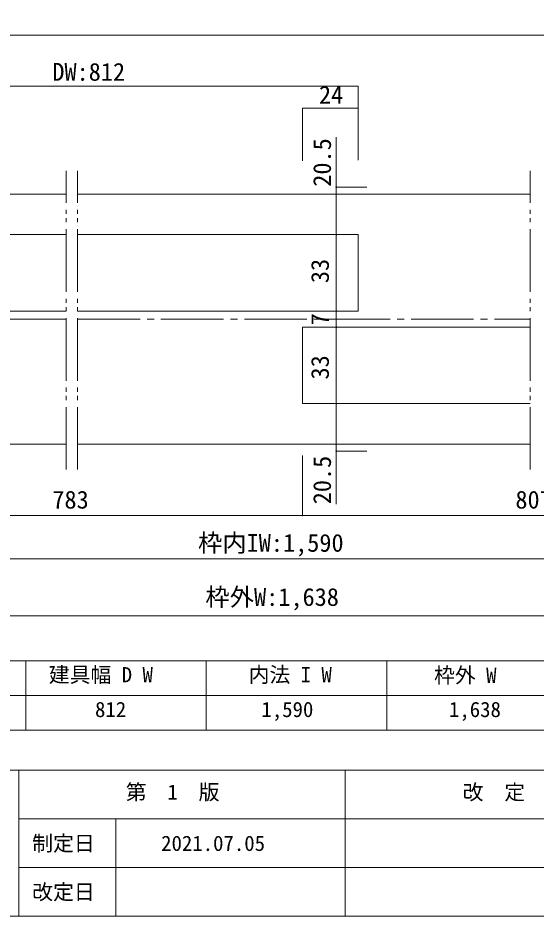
# Model space of a CAD drawing. Units: millimetres on the paper, enlarged 10 times, with parts at other scales. Extents: x -1985 to 2015, y -1370 to 1400.
# Drawn here: x -1176 to -430, y -1370 to -78 of the extents above; entities that cross this region are included whole.
import ezdxf
from ezdxf.enums import TextEntityAlignment as Align

# ---------------------------------------------------------------- set-up
doc = ezdxf.new("R2010")
doc.units = ezdxf.units.MM
doc.header["$LTSCALE"] = 10
doc.linetypes.add('CHAIN2', pattern=[12, 9, -1, 1, -1])
doc.linetypes.add('DOUBLE_CHAIN2', pattern=[12.8, 9, -1, 0.6, -0.6, 0.6, -1])
for name, color, linetype, lineweight in [('1-1_0', 7, 'Continuous', 20), ('2-0_18', 4, 'Continuous', 9), ('2-1', 7, 'Continuous', 20)]:
    doc.layers.add(name, color=color, linetype=linetype, lineweight=lineweight)
doc.styles.add('ＭＳ ゴシック', font='')
doc.styles.get('ＭＳ ゴシック').set_extended_font_data('MS Gothic')

msp = doc.modelspace()

# ---------------------------------------------------------------- linework, layer by layer
at = {"layer": '1-1_0'}
for p, q in [((395, -102.5), (-1935, -102.5)), ((395, -102.5), (-1935, -102.5)), ((395, -102.5), (-1935, -102.5)), ((395, -102.5), (-1935, -102.5)), ((395, -1002.5), (-1935, -1002.5)), ((395, -1002.5), (-1935, -1002.5)), ((-1165, -1002.5), (-1165, -1102.5)), ((-905, -1002.5), (-905, -1102.5)), ((-645, -1002.5), (-645, -1102.5)), ((395, -1052.5), (-1935, -1052.5)), ((395, -1102.5), (-1935, -1102.5)), ((2015, -1160), (-1985, -1160)), ((-1175, -1160), (-1175, -1370)), ((-705, -1160), (-705, -1370)), ((2015, -1230), (-1175, -1230)), ((-1035, -1230), (-1035, -1370)), ((75, -1300), (-1175, -1300))]:
    msp.add_line(p, q, dxfattribs=at)
msp.add_lwpolyline([(-1985, -1370), (2015, -1370), (2015, 1400), (-1985, 1400)], close=True, dxfattribs=at)
msp.add_lwpolyline([(395, -1002.5), (-1935, -1002.5), (-1935, -1102.5)], dxfattribs=at)
at = {"layer": '2-0_18', "color": 7, "linetype": 'DOUBLE_CHAIN2', "lineweight": 20}
for p, q in [((-1106.89, -727.51), (-1106.89, -297.4)), ((-1090.23, -727.51), (-1090.23, -297.4)), ((-438.63, -727.51), (-438.63, -297.4))]:
    msp.add_line(p, q, dxfattribs=at)
at = {"layer": '2-0_18', "linetype": 'CHAIN2'}
for p, q in [((-1554.16, -510.94), (-1106.89, -510.94)), ((-1090.23, -510.94), (-438.63, -510.94))]:
    msp.add_line(p, q, dxfattribs=at)
at = {"layer": '2-1', "color": 4, "lineweight": 9}
for p, q in [((-1442.89, -175.55), (-686.59, -175.55)), ((-686.59, -175.55), (-686.59, -282.34)), ((-717.82, -389.27), (-717.82, -248.97)), ((-673.75, -320.94), (-717.82, -320.94)), ((-717.82, -389.27), (-717.82, -632.6)), ((-673.75, -632.6), (-721.99, -632.6)), ((-673.75, -632.6), (-721.99, -632.6)), ((-717.82, -777.41), (-717.82, -632.6)), ((-766.59, -707.25), (-766.59, -793.38)), ((-673.75, -700.94), (-717.3, -700.94)), ((-766.59, -793.38), (-1426.23, -793.38)), ((-766.59, -793.38), (-686.59, -793.38)), ((-686.59, -793.38), (-172.98, -793.38)), ((-1426.23, -855.73), (-172.98, -855.73)), ((-1506.23, -937.74), (-92.99, -937.74))]:
    msp.add_line(p, q, dxfattribs=at)
at = {"layer": '2-1'}
for p, q in [((-1426.23, -330.94), (-1106.89, -330.94)), ((-1090.23, -330.94), (-438.63, -330.94)), ((-438.63, -330.94), (-492.32, -330.94)), ((-1442.89, -389.27), (-1106.89, -389.27)), ((-1090.23, -389.27), (-686.59, -389.27)), ((-686.59, -499.27), (-686.59, -389.27)), ((-1442.89, -499.27), (-1106.89, -499.27)), ((-1090.23, -499.27), (-686.59, -499.27)), ((-438.63, -522.6), (-749.92, -522.6)), ((-438.63, -632.6), (-766.59, -632.6)), ((-438.63, -632.6), (-749.92, -632.6)), ((-1426.23, -690.94), (-1106.89, -690.94)), ((-1106.89, -690.94), (-1160.58, -690.94)), ((-438.63, -690.94), (-1090.23, -690.94)), ((-438.63, -690.94), (-1090.23, -690.94))]:
    msp.add_line(p, q, dxfattribs=at)
at = {"layer": '2-1', "color": 4, "lineweight": 9}
msp.add_lwpolyline([(-766.59, -283.09), (-766.59, -207.53), (-686.59, -207.53)], dxfattribs=at)
at = {"layer": '2-1'}
msp.add_lwpolyline([(-438.63, -522.6), (-766.59, -522.6), (-766.59, -632.6)], dxfattribs=at)
at = {"layer": '2-1', "color": 4, "lineweight": 9}
for centre, start, end in [((-717.82, -320.94), 90, 270), ((-717.82, -320.94), 90, 270), ((-717.82, -320.94), 270, 90), ((-717.82, -320.94), 270, 90), ((-717.82, -389.27), 0, 180), ((-717.82, -389.27), 0, 180), ((-717.82, -389.27), 90, 270), ((-717.82, -389.27), 90, 270), ((-717.82, -389.27), 180, 0), ((-717.82, -389.27), 180, 0), ((-717.82, -389.27), 270, 90), ((-717.82, -389.27), 270, 90), ((-717.82, -499.27), 0, 180), ((-717.82, -499.27), 0, 180), ((-717.82, -499.27), 180, 0), ((-717.82, -499.27), 180, 0), ((-717.82, -522.6), 0, 180), ((-717.82, -522.6), 0, 180), ((-717.82, -522.6), 180, 0), ((-717.82, -522.6), 180, 0), ((-717.82, -632.6), 90, 270), ((-717.82, -632.6), 90, 270), ((-717.82, -632.6), 270, 90), ((-717.82, -632.6), 270, 90), ((-717.82, -700.94), 90, 270), ((-717.82, -700.94), 90, 270), ((-717.82, -700.94), 270, 90), ((-717.82, -700.94), 270, 90), ((-766.59, -793.38), 0, 180), ((-766.59, -793.38), 180, 0)]:
    msp.add_arc(centre, 0.521, start, end, dxfattribs=at)

# ---------------------------------------------------------------- texts
at = {"layer": '1-1_0', "style": 'ＭＳ ゴシック'}
for s, p in [('建具幅 D W', (-1131.7, -1040.24)), ('内法 I W', (-844.13, -1040.24)), ('枠外 W', (-577.08, -1041.02)), ('812', (-1065.17, -1090.25)), ('1,590', (-825.67, -1090.25)), ('1,638', (-555.67, -1090.25)), ('第\u30001\u3000版', (-1020.97, -1209.21)), ('改\u3000定\u3000履\u3000歴 / History', (-536.02, -1209.21)), ('制定日', (-1155.61, -1282.92)), ('2021.07.05', (-970, -1282.92)), ('改定日', (-1155.61, -1352.92))]:
    msp.add_text(s, height=21.99, dxfattribs=at).set_placement(p, align=Align.BOTTOM_LEFT)
at = {"layer": '2-1', "style": 'ＭＳ ゴシック'}
for s, p in [('DW:812', (-1126.63, -175.55)), ('24', (-742.82, -208.58)), ('783', (-1126.63, -791.29)), ('807', (-460.01, -791.29)), ('枠内IW:1,590', (-916.94, -853.44)), ('枠外W:1,638', (-906.27, -931.36))]:
    msp.add_text(s, height=25.66, dxfattribs=at).set_placement(p, align=Align.BOTTOM_LEFT)
for s, p in [('20.5', (-717.82, -320.42)), ('33', (-720.82, -459.12)), ('7', (-720.82, -519.83)), ('33', (-720.82, -597.82)), ('20.5', (-717.82, -777.41))]:
    msp.add_text(s, height=25.66, rotation=90, dxfattribs=at).set_placement(p, align=Align.BOTTOM_LEFT)

doc.saveas('drawing.dxf')
